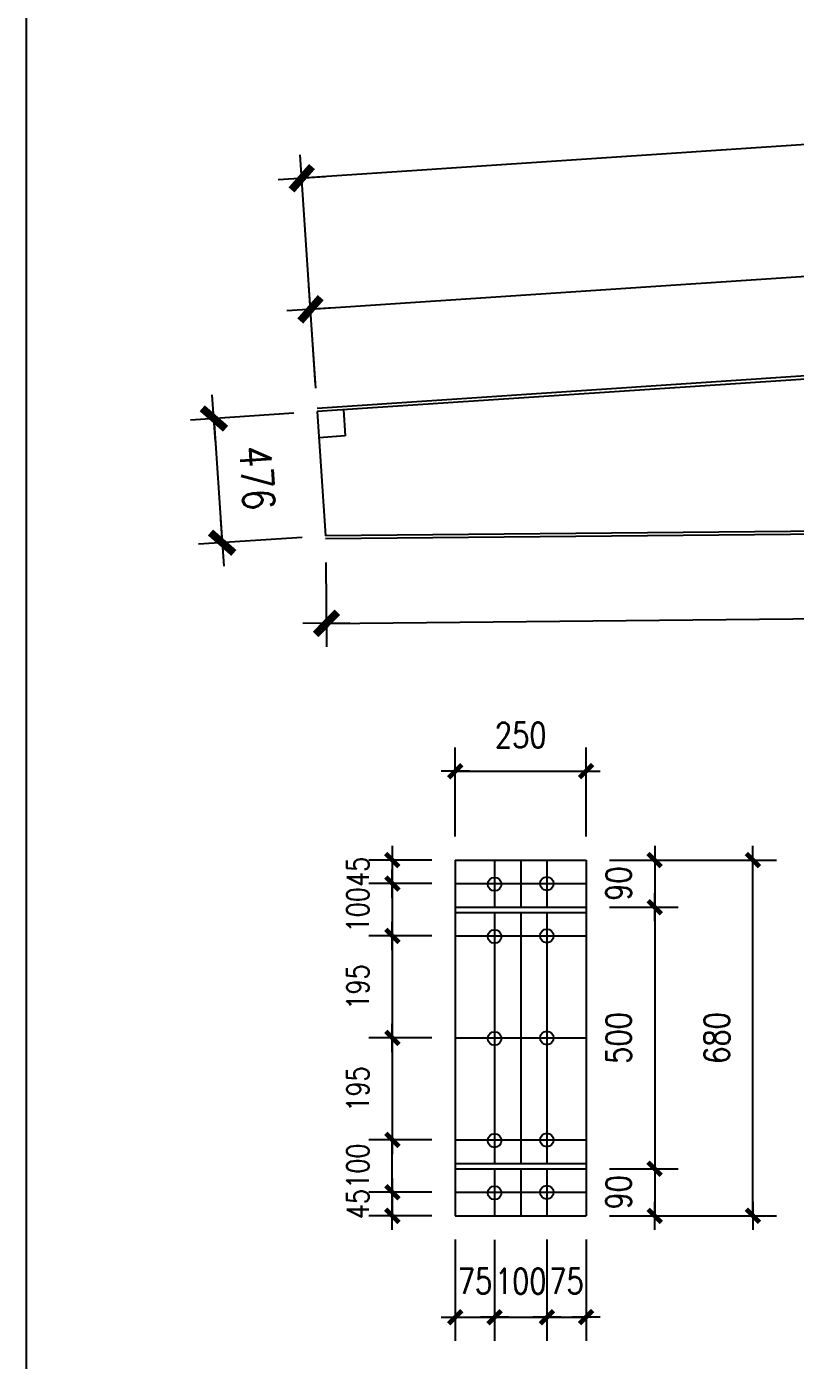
# Model space of a CAD drawing. Header units: millimetres. Extents: x 2451220 to 4527627, y -5186613 to -1639140.
# Drawn here: x 2500480 to 2503419, y -1795089 to -1789991 of the extents above; entities that cross this region are included whole.
import ezdxf

# ---------------------------------------------------------------- set-up
doc = ezdxf.new("R2010")
doc.units = ezdxf.units.MM
doc.header["$LTSCALE"] = 1000
doc.header["$PDMODE"] = 34
doc.styles.add('DIM_FONT', font='simplex.shx', dxfattribs={"width": 0.8, "bigfont": 'hztxt.shx'})
doc.dimstyles.new('WGH(1)', dxfattribs={"dimscale": 1.2, "dimtxt": 100, "dimasz": 0.5, "dimexe": 75, "dimexo": 75, "dimgap": 75, "dimtad": 1, "dimdec": 0, "dimzin": 0, "dimdsep": 46, "dimtxsty": 'DIM_FONT', "dimblk1": '_DIMX', "dimblk2": '_DIMX', "dimsah": 1, "dimcen": 0.09, "dimclrd": 3, "dimclre": 3, "dimclrt": 7, "dimadec": 0, "dimazin": 0, "dimtfac": 1, "dimtdec": 0, "dimtix": 1, "dimtmove": 2, "dimatfit": 3, "dimldrblk": '_DIMX', "dimfxl": 1, "dimtolj": 1, "dimtzin": 0, "dimarcsym": 0})
doc.dimstyles.new('WGH(2)', dxfattribs={"dimscale": 1.2, "dimtxt": 100, "dimasz": 0.5, "dimexe": 75, "dimexo": 75, "dimgap": 75, "dimtad": 1, "dimdec": 0, "dimlfac": 0.5, "dimzin": 0, "dimdsep": 46, "dimtxsty": 'DIM_FONT', "dimblk1": '_DIMX', "dimblk2": '_DIMX', "dimsah": 1, "dimcen": 0.09, "dimclrd": 3, "dimclre": 3, "dimclrt": 7, "dimadec": 0, "dimazin": 0, "dimtfac": 1, "dimtdec": 0, "dimtix": 1, "dimtmove": 2, "dimatfit": 3, "dimldrblk": '_DIMX', "dimfxl": 1, "dimtolj": 1, "dimtzin": 0, "dimarcsym": 0})

# ---------------------------------------------------------------- blocks, each defined once
blk = doc.blocks.new('_DIMX')
blk.add_line((-150, 0), (150, 0))
at = {"const_width": 50}
blk.add_lwpolyline([(-70, -70), (70, 70)], dxfattribs=at)
blk = doc.blocks.new('*D3058')
at = {"color": 3, "lineweight": -2}
for p, q in [((2501501.6, -1791468), (2501106.2, -1791494.4)), ((2501196, -1791489), (2501227.6, -1791962.7)), ((2501533.2, -1791943), (2501137.8, -1791969.3))]:
    blk.add_line(p, q, dxfattribs=at)
at = {"layer": 'Defpoints', "color": 0}
for p in [(2501591.4, -1791462.1), (2501227.6, -1791963.3), (2501623.1, -1791937)]:
    blk.add_point(p, dxfattribs=at)
at = {"color": 3, "lineweight": -2, "xscale": 0.6, "yscale": 0.6, "zscale": 0.6}
for p, rotation in [((2501196, -1791488.4), 93.8140748343463), ((2501227.6, -1791963.3), 273.8140748343463)]:
    blk.add_blockref('_DIMX', p, dxfattribs=dict(at, rotation=rotation))
at = {"color": 7, "insert": (2501361.5, -1791715.9), "char_height": 120, "attachment_point": 5, "rotation": 273.8141, "style": 'DIM_FONT'}
blk.add_mtext('\\A1;476', dxfattribs=at)
blk = doc.blocks.new('*D3059')
at = {"color": 3, "lineweight": -2}
for p, q in [((2507566.6, -1790973.5), (2507540.6, -1790582.7)), ((2501565.9, -1791071.2), (2507546, -1790672.5)), ((2501585.4, -1791372.3), (2501559.3, -1790981.4))]:
    blk.add_line(p, q, dxfattribs=at)
at = {"layer": 'Defpoints', "color": 0}
for p in [(2507546.6, -1790672.5), (2507572.6, -1791063.3), (2501591.4, -1791462.1)]:
    blk.add_point(p, dxfattribs=at)
at = {"color": 3, "lineweight": -2, "xscale": 0.6, "yscale": 0.6, "zscale": 0.6}
for p, rotation in [((2507546.6, -1790672.5), 3.814074834218407), ((2501565.3, -1791071.2), 183.8140748342184)]:
    blk.add_blockref('_DIMX', p, dxfattribs=dict(at, rotation=rotation))
at = {"color": 7, "insert": (2504546, -1790722.2), "char_height": 120, "attachment_point": 5, "rotation": 3.8141, "style": 'DIM_FONT'}
blk.add_mtext('\\A1;5995', dxfattribs=at)
blk = doc.blocks.new('*D3060')
at = {"color": 3, "lineweight": -2}
for p, q in [((2507865.2, -1790941.6), (2507806.5, -1790061.6)), ((2507811.9, -1790151.4), (2501532.5, -1790570)), ((2501584.6, -1791360.3), (2501525.9, -1790480.3))]:
    blk.add_line(p, q, dxfattribs=at)
at = {"layer": 'Defpoints', "color": 0}
for p in [(2501531.9, -1790570.1), (2507871.2, -1791031.4), (2501590.6, -1791450.1)]:
    blk.add_point(p, dxfattribs=at)
at = {"color": 3, "lineweight": -2, "xscale": 0.6, "yscale": 0.6, "zscale": 0.6}
for p, rotation in [((2507812.5, -1790151.4), 3.814074834279939), ((2501531.9, -1790570.1), 183.8140748342799)]:
    blk.add_blockref('_DIMX', p, dxfattribs=dict(at, rotation=rotation))
at = {"color": 7, "insert": (2504662.2, -1790211.1), "char_height": 120, "attachment_point": 5, "rotation": 3.8141, "style": 'DIM_FONT'}
blk.add_mtext('\\A1;6295', dxfattribs=at)
blk = doc.blocks.new('*D3061')
at = {"color": 3, "lineweight": -2}
for p, q in [((2507233.5, -1791985.3), (2507236.6, -1792307.8)), ((2501624, -1792039), (2501627.1, -1792361.5)), ((2501626.9, -1792271.5), (2507235.1, -1792217.8))]:
    blk.add_line(p, q, dxfattribs=at)
at = {"layer": 'Defpoints', "color": 0}
for p in [(2507232.6, -1791895.3), (2501623.2, -1791949), (2507235.7, -1792217.8)]:
    blk.add_point(p, dxfattribs=at)
at = {"color": 3, "lineweight": -2, "xscale": 0.6, "yscale": 0.6, "zscale": 0.6}
for p, rotation in [((2507235.7, -1792217.8), 0.5485000773671086), ((2501626.3, -1792271.5), 180.5485000773671)]:
    blk.add_blockref('_DIMX', p, dxfattribs=dict(at, rotation=rotation))
at = {"color": 7, "insert": (2504429.5, -1792094.7), "char_height": 120, "attachment_point": 5, "rotation": 0.5485, "style": 'DIM_FONT'}
blk.add_mtext('\\A1;5610', dxfattribs=at)
blk = doc.blocks.new('*D3072')
at = {"color": 3, "lineweight": -2}
for p, q in [((2502029, -1793176.4), (2501788.2, -1793176.4)), ((2501878.2, -1793176), (2501878.2, -1793175.7)), ((2501878.2, -1793176.4), (2501878.2, -1793266.4)), ((2502029, -1793266.4), (2501788.2, -1793266.4)), ((2501878.2, -1793266.7), (2501878.2, -1793267.1))]:
    blk.add_line(p, q, dxfattribs=at)
at = {"layer": 'Defpoints', "color": 0}
for p in [(2502119, -1793176.4), (2501878.2, -1793266.4), (2502119, -1793266.4)]:
    blk.add_point(p, dxfattribs=at)
at = {"color": 3, "lineweight": -2, "xscale": 0.36, "yscale": 0.36, "zscale": 0.36}
for p, rotation in [((2501878.2, -1793176.4), 270), ((2501878.2, -1793266.4), 90)]:
    blk.add_blockref('_DIMX', p, dxfattribs=dict(at, rotation=rotation))
at = {"color": 7, "insert": (2501746.2, -1793221.4), "char_height": 84, "attachment_point": 5, "rotation": 90, "style": 'DIM_FONT'}
blk.add_mtext('\\A1;45', dxfattribs=at)
blk = doc.blocks.new('*D3073')
at = {"color": 3, "lineweight": -2}
for p, q in [((2501939, -1793266.4), (2501788.2, -1793266.4)), ((2501878.2, -1793266), (2501878.2, -1793265.7)), ((2501878.2, -1793266.4), (2501878.2, -1793466.4)), ((2502029, -1793466.4), (2501788.2, -1793466.4)), ((2501878.2, -1793466.7), (2501878.2, -1793467.1))]:
    blk.add_line(p, q, dxfattribs=at)
at = {"layer": 'Defpoints', "color": 0}
for p in [(2502029, -1793266.4), (2501878.2, -1793466.4), (2502119, -1793466.4)]:
    blk.add_point(p, dxfattribs=at)
at = {"color": 3, "lineweight": -2, "xscale": 0.36, "yscale": 0.36, "zscale": 0.36}
for p, rotation in [((2501878.2, -1793266.4), 270), ((2501878.2, -1793466.4), 90)]:
    blk.add_blockref('_DIMX', p, dxfattribs=dict(at, rotation=rotation))
at = {"color": 7, "insert": (2501746.2, -1793366.4), "char_height": 84, "attachment_point": 5, "rotation": 90, "style": 'DIM_FONT'}
blk.add_mtext('\\A1;100', dxfattribs=at)
blk = doc.blocks.new('*D3074')
at = {"color": 3, "lineweight": -2}
for p, q in [((2502029, -1793466.4), (2501788.2, -1793466.4)), ((2501878.2, -1793466.7), (2501878.2, -1793856)), ((2502029, -1793856.4), (2501788.2, -1793856.4))]:
    blk.add_line(p, q, dxfattribs=at)
at = {"layer": 'Defpoints', "color": 0}
for p in [(2502119, -1793466.4), (2501878.2, -1793856.4), (2502119, -1793856.4)]:
    blk.add_point(p, dxfattribs=at)
at = {"color": 3, "lineweight": -2, "xscale": 0.36, "yscale": 0.36, "zscale": 0.36}
for p, rotation in [((2501878.2, -1793466.4), 90), ((2501878.2, -1793856.4), 270)]:
    blk.add_blockref('_DIMX', p, dxfattribs=dict(at, rotation=rotation))
at = {"color": 7, "insert": (2501746.2, -1793661.4), "char_height": 84, "attachment_point": 5, "rotation": 90, "style": 'DIM_FONT'}
blk.add_mtext('\\A1;195', dxfattribs=at)
blk = doc.blocks.new('*D3075')
at = {"color": 3, "lineweight": -2}
for p, q in [((2502029, -1794446.4), (2501788.2, -1794446.4)), ((2501878.2, -1794446), (2501878.2, -1794445.7)), ((2501878.2, -1794446.4), (2501878.2, -1794536.4)), ((2502029, -1794536.4), (2501788.2, -1794536.4)), ((2501878.2, -1794536.7), (2501878.2, -1794537.1))]:
    blk.add_line(p, q, dxfattribs=at)
at = {"layer": 'Defpoints', "color": 0}
for p in [(2502119, -1794446.4), (2501878.2, -1794536.4), (2502119, -1794536.4)]:
    blk.add_point(p, dxfattribs=at)
at = {"color": 3, "lineweight": -2, "xscale": 0.36, "yscale": 0.36, "zscale": 0.36}
for p, rotation in [((2501878.2, -1794446.4), 270), ((2501878.2, -1794536.4), 90)]:
    blk.add_blockref('_DIMX', p, dxfattribs=dict(at, rotation=rotation))
at = {"color": 7, "insert": (2501746.2, -1794491.4), "char_height": 84, "attachment_point": 5, "rotation": 90, "style": 'DIM_FONT'}
blk.add_mtext('\\A1;45', dxfattribs=at)
blk = doc.blocks.new('*D3076')
at = {"color": 3, "lineweight": -2}
for p, q in [((2502119, -1793086.4), (2502119, -1792746.6)), ((2502619, -1793086.4), (2502619, -1792746.6)), ((2502119.3, -1792836.6), (2502618.6, -1792836.6))]:
    blk.add_line(p, q, dxfattribs=at)
at = {"layer": 'Defpoints', "color": 0}
for p in [(2502619, -1792836.6), (2502119, -1793176.4), (2502619, -1793176.4)]:
    blk.add_point(p, dxfattribs=at)
at = {"color": 3, "lineweight": -2, "xscale": 0.36, "yscale": 0.36, "zscale": 0.36, "rotation": 180}
blk.add_blockref('_DIMX', (2502119, -1792836.6), dxfattribs=at)
at = {"color": 3, "lineweight": -2, "xscale": 0.36, "yscale": 0.36, "zscale": 0.36}
blk.add_blockref('_DIMX', (2502619, -1792836.6), dxfattribs=at)
at = {"color": 7, "insert": (2502369, -1792698.6), "char_height": 96, "attachment_point": 5, "style": 'DIM_FONT'}
blk.add_mtext('\\A1;250', dxfattribs=at)
blk = doc.blocks.new('*D998')
at = {"color": 3, "lineweight": -2}
for p, q in [((2502709, -1793176.4), (2502971.4, -1793176.4)), ((2502881.4, -1793176), (2502881.4, -1793175.7)), ((2502881.4, -1793176.4), (2502881.4, -1793356.4)), ((2502709, -1793356.4), (2502971.4, -1793356.4)), ((2502881.4, -1793356.7), (2502881.4, -1793357.1))]:
    blk.add_line(p, q, dxfattribs=at)
at = {"layer": 'Defpoints', "color": 0}
for p in [(2502619, -1793176.4), (2502619, -1793356.4), (2502881.4, -1793356.4)]:
    blk.add_point(p, dxfattribs=at)
at = {"color": 3, "lineweight": -2, "xscale": 0.36, "yscale": 0.36, "zscale": 0.36}
for p, rotation in [((2502881.4, -1793176.4), 270), ((2502881.4, -1793356.4), 90)]:
    blk.add_blockref('_DIMX', p, dxfattribs=dict(at, rotation=rotation))
at = {"color": 7, "insert": (2502743.4, -1793266.4), "char_height": 96, "attachment_point": 5, "rotation": 90, "style": 'DIM_FONT'}
blk.add_mtext('\\A1;90', dxfattribs=at)
blk = doc.blocks.new('*D3077')
at = {"color": 3, "lineweight": -2}
for p, q in [((2502709, -1793356.4), (2502971.4, -1793356.4)), ((2502881.4, -1793356.7), (2502881.4, -1794356)), ((2502709, -1794356.4), (2502971.4, -1794356.4))]:
    blk.add_line(p, q, dxfattribs=at)
at = {"layer": 'Defpoints', "color": 0}
for p in [(2502619, -1793356.4), (2502619, -1794356.4), (2502881.4, -1794356.4)]:
    blk.add_point(p, dxfattribs=at)
at = {"color": 3, "lineweight": -2, "xscale": 0.36, "yscale": 0.36, "zscale": 0.36}
for p, rotation in [((2502881.4, -1793356.4), 90), ((2502881.4, -1794356.4), 270)]:
    blk.add_blockref('_DIMX', p, dxfattribs=dict(at, rotation=rotation))
at = {"color": 7, "insert": (2502743.4, -1793856.4), "char_height": 96, "attachment_point": 5, "rotation": 90, "style": 'DIM_FONT'}
blk.add_mtext('\\A1;500', dxfattribs=at)
blk = doc.blocks.new('*D3078')
at = {"color": 3, "lineweight": -2}
for p, q in [((2502709, -1794356.4), (2502971.4, -1794356.4)), ((2502881.4, -1794356), (2502881.4, -1794355.7)), ((2502881.4, -1794356.4), (2502881.4, -1794536.4)), ((2502709, -1794536.4), (2502971.4, -1794536.4)), ((2502881.4, -1794536.7), (2502881.4, -1794537.1))]:
    blk.add_line(p, q, dxfattribs=at)
at = {"layer": 'Defpoints', "color": 0}
for p in [(2502619, -1794356.4), (2502619, -1794536.4), (2502881.4, -1794536.4)]:
    blk.add_point(p, dxfattribs=at)
at = {"color": 3, "lineweight": -2, "xscale": 0.36, "yscale": 0.36, "zscale": 0.36}
for p, rotation in [((2502881.4, -1794356.4), 270), ((2502881.4, -1794536.4), 90)]:
    blk.add_blockref('_DIMX', p, dxfattribs=dict(at, rotation=rotation))
at = {"color": 7, "insert": (2502743.4, -1794446.4), "char_height": 96, "attachment_point": 5, "rotation": 90, "style": 'DIM_FONT'}
blk.add_mtext('\\A1;90', dxfattribs=at)
blk = doc.blocks.new('*D3079')
at = {"color": 3, "lineweight": -2}
for p, q in [((2502709, -1793176.4), (2503347, -1793176.4)), ((2503257, -1794536), (2503257, -1793176.7)), ((2502709, -1794536.4), (2503347, -1794536.4))]:
    blk.add_line(p, q, dxfattribs=at)
at = {"layer": 'Defpoints', "color": 0}
for p in [(2502619, -1793176.4), (2503257, -1793176.4), (2502619, -1794536.4)]:
    blk.add_point(p, dxfattribs=at)
at = {"color": 3, "lineweight": -2, "xscale": 0.36, "yscale": 0.36, "zscale": 0.36}
for p, rotation in [((2503257, -1793176.4), 90), ((2503257, -1794536.4), 270)]:
    blk.add_blockref('_DIMX', p, dxfattribs=dict(at, rotation=rotation))
at = {"color": 7, "insert": (2503119, -1793856.4), "char_height": 96, "attachment_point": 5, "rotation": 90, "style": 'DIM_FONT'}
blk.add_mtext('\\A1;680', dxfattribs=at)
blk = doc.blocks.new('*D999')
at = {"color": 3, "lineweight": -2}
for p, q in [((2502119, -1794626.4), (2502119, -1795013.9)), ((2502269.2, -1794628.5), (2502269.2, -1795013.9)), ((2502118.6, -1794923.9), (2502118.3, -1794923.9)), ((2502119, -1794923.9), (2502269.2, -1794923.9)), ((2502269.6, -1794923.9), (2502269.9, -1794923.9))]:
    blk.add_line(p, q, dxfattribs=at)
at = {"layer": 'Defpoints', "color": 0}
for p in [(2502119, -1794536.4), (2502269.2, -1794538.5), (2502269.2, -1794923.9)]:
    blk.add_point(p, dxfattribs=at)
at = {"color": 3, "lineweight": -2, "xscale": 0.36, "yscale": 0.36, "zscale": 0.36}
blk.add_blockref('_DIMX', (2502119, -1794923.9), dxfattribs=at)
at = {"color": 3, "lineweight": -2, "xscale": 0.36, "yscale": 0.36, "zscale": 0.36, "rotation": 180}
blk.add_blockref('_DIMX', (2502269.2, -1794923.9), dxfattribs=at)
at = {"color": 7, "insert": (2502194.1, -1794785.9), "char_height": 96, "attachment_point": 5, "style": 'DIM_FONT'}
blk.add_mtext('\\A1;75', dxfattribs=at)
blk = doc.blocks.new('*D3080')
at = {"color": 3, "lineweight": -2}
for p, q in [((2502269.2, -1794628.5), (2502269.2, -1795013.9)), ((2502469, -1794626.4), (2502469, -1795013.9)), ((2502268.9, -1794923.9), (2502268.5, -1794923.9)), ((2502269.2, -1794923.9), (2502469, -1794923.9)), ((2502469.3, -1794923.9), (2502469.7, -1794923.9))]:
    blk.add_line(p, q, dxfattribs=at)
at = {"layer": 'Defpoints', "color": 0}
for p in [(2502269.2, -1794538.5), (2502469, -1794536.4), (2502469, -1794923.9)]:
    blk.add_point(p, dxfattribs=at)
at = {"color": 3, "lineweight": -2, "xscale": 0.36, "yscale": 0.36, "zscale": 0.36}
blk.add_blockref('_DIMX', (2502269.2, -1794923.9), dxfattribs=at)
at = {"color": 3, "lineweight": -2, "xscale": 0.36, "yscale": 0.36, "zscale": 0.36, "rotation": 180}
blk.add_blockref('_DIMX', (2502469, -1794923.9), dxfattribs=at)
at = {"color": 7, "insert": (2502369.1, -1794785.9), "char_height": 96, "attachment_point": 5, "style": 'DIM_FONT'}
blk.add_mtext('\\A1;100', dxfattribs=at)
blk = doc.blocks.new('*D3081')
at = {"color": 3, "lineweight": -2}
for p, q in [((2502469, -1794626.4), (2502469, -1795013.9)), ((2502619, -1794626.4), (2502619, -1795013.9)), ((2502468.6, -1794923.9), (2502468.3, -1794923.9)), ((2502469, -1794923.9), (2502619, -1794923.9)), ((2502619.3, -1794923.9), (2502619.7, -1794923.9))]:
    blk.add_line(p, q, dxfattribs=at)
at = {"layer": 'Defpoints', "color": 0}
for p in [(2502469, -1794536.4), (2502619, -1794536.4), (2502619, -1794923.9)]:
    blk.add_point(p, dxfattribs=at)
at = {"color": 3, "lineweight": -2, "xscale": 0.36, "yscale": 0.36, "zscale": 0.36}
blk.add_blockref('_DIMX', (2502469, -1794923.9), dxfattribs=at)
at = {"color": 3, "lineweight": -2, "xscale": 0.36, "yscale": 0.36, "zscale": 0.36, "rotation": 180}
blk.add_blockref('_DIMX', (2502619, -1794923.9), dxfattribs=at)
at = {"color": 7, "insert": (2502544, -1794785.9), "char_height": 96, "attachment_point": 5, "style": 'DIM_FONT'}
blk.add_mtext('\\A1;75', dxfattribs=at)
blk = doc.blocks.new('*D3082')
at = {"color": 3, "lineweight": -2}
for p, q in [((2502029, -1794246.4), (2501788.2, -1794246.4)), ((2501878.2, -1794246), (2501878.2, -1794245.7)), ((2501878.2, -1794446.4), (2501878.2, -1794246.4)), ((2501939, -1794446.4), (2501788.2, -1794446.4)), ((2501878.2, -1794446.7), (2501878.2, -1794447.1))]:
    blk.add_line(p, q, dxfattribs=at)
at = {"layer": 'Defpoints', "color": 0}
for p in [(2501878.2, -1794246.4), (2502119, -1794246.4), (2502029, -1794446.4)]:
    blk.add_point(p, dxfattribs=at)
at = {"color": 3, "lineweight": -2, "xscale": 0.36, "yscale": 0.36, "zscale": 0.36}
for p, rotation in [((2501878.2, -1794246.4), 270), ((2501878.2, -1794446.4), 90)]:
    blk.add_blockref('_DIMX', p, dxfattribs=dict(at, rotation=rotation))
at = {"color": 7, "insert": (2501746.2, -1794346.4), "char_height": 84, "attachment_point": 5, "rotation": 90, "style": 'DIM_FONT'}
blk.add_mtext('\\A1;100', dxfattribs=at)
blk = doc.blocks.new('*D1000')
at = {"color": 3, "lineweight": -2}
for p, q in [((2502029, -1793856.4), (2501788.2, -1793856.4)), ((2501878.2, -1793856.7), (2501878.2, -1794246)), ((2502029, -1794246.4), (2501788.2, -1794246.4))]:
    blk.add_line(p, q, dxfattribs=at)
at = {"layer": 'Defpoints', "color": 0}
for p in [(2502119, -1793856.4), (2501878.2, -1794246.4), (2502119, -1794246.4)]:
    blk.add_point(p, dxfattribs=at)
at = {"color": 3, "lineweight": -2, "xscale": 0.36, "yscale": 0.36, "zscale": 0.36}
for p, rotation in [((2501878.2, -1793856.4), 90), ((2501878.2, -1794246.4), 270)]:
    blk.add_blockref('_DIMX', p, dxfattribs=dict(at, rotation=rotation))
at = {"color": 7, "insert": (2501746.2, -1794051.4), "char_height": 84, "attachment_point": 5, "rotation": 90, "style": 'DIM_FONT'}
blk.add_mtext('\\A1;195', dxfattribs=at)

msp = doc.modelspace()

# ---------------------------------------------------------------- linework, layer by layer
for p, q in [((2507871.2, -1791031.4), (2501590.6, -1791450.1)), ((2507872, -1791043.4), (2501591.4, -1791462.1)), ((2501591.4, -1791462.1), (2501623.1, -1791937)), ((2501691.2, -1791455.4), (2501697.8, -1791555.2)), ((2501697.8, -1791555.2), (2501598, -1791561.8)), ((2507627, -1791879.5), (2501623.1, -1791937)), ((2507232.6, -1791895.3), (2501623.2, -1791949)), ((2502119, -1793176.4), (2502119, -1794536.4)), ((2502119, -1793176.4), (2502619, -1793176.4)), ((2502269.2, -1793178.5), (2502269.2, -1793358.5)), ((2502369, -1793176.4), (2502369, -1793356.4)), ((2502469, -1793176.4), (2502469, -1793356.4)), ((2502619, -1793176.4), (2502619, -1794536.4)), ((2502119, -1793266.4), (2502619, -1793266.4)), ((2502119, -1793356.4), (2502619, -1793356.4)), ((2502119, -1793376.4), (2502619, -1793376.4)), ((2502269.2, -1793378.5), (2502269.2, -1794338.5)), ((2502369, -1793376.4), (2502369, -1794336.4)), ((2502469, -1793376.4), (2502469, -1794336.4)), ((2502119, -1793466.4), (2502619, -1793466.4)), ((2502119, -1793856.4), (2502619, -1793856.4)), ((2502119, -1794246.4), (2502619, -1794246.4)), ((2502119, -1794336.4), (2502619, -1794336.4)), ((2502119, -1794356.4), (2502619, -1794356.4)), ((2502269.2, -1794358.5), (2502269.2, -1794538.5)), ((2502369, -1794356.4), (2502369, -1794536.4)), ((2502469, -1794356.4), (2502469, -1794536.4)), ((2502119, -1794446.4), (2502619, -1794446.4)), ((2502119, -1794536.4), (2502619, -1794536.4))]:
    msp.add_line(p, q)
msp.add_lwpolyline([(2500480.2, -1785986.7), (2516847.2, -1785986.7), (2516847.2, -1797731), (2500480.2, -1797731)], close=True)
for centre in [(2502269.2, -1793268.5), (2502469, -1793266.4), (2502269.2, -1793468.5), (2502469, -1793466.4), (2502269.2, -1793858.5), (2502469, -1793856.4), (2502469, -1794246.4), (2502269.2, -1794248.5), (2502269.2, -1794448.5), (2502469, -1794446.4)]:
    msp.add_circle(centre, 26)

# ---------------------------------------------------------------- dimensions: what is measured, and where the dimension line sits
for p1, p2, distance, picture, middle in [((2507871.2, -1791031.4), (2501590.6, -1791450.1), -882, '*D3060', (2504662.2, -1790211.1)), ((2501591.3887, -1791462.0577), (2507572.6303, -1791063.3083), 391.6958, '*D3059', (2504545.9764, -1790722.1869)), ((2501591.4, -1791462.1), (2501623.1, -1791937), -396.3, '*D3058', (2501361.5, -1791715.9)), ((2501623.2, -1791949), (2507232.6, -1791895.3), -322.5, '*D3061', (2504429.5, -1792094.7))]:
    dim = msp.add_aligned_dim(p1=p1, p2=p2, distance=distance, dimstyle='WGH(1)')
    dim.commit()
    dim.dimension.update_dxf_attribs({"geometry": picture, "text_midpoint": middle})
for base, p1, p2, picture, middle in [((2502619, -1792836.6), (2502119, -1793176.4), (2502619, -1793176.4), '*D3076', (2502369, -1792698.6)), ((2502269.2, -1794923.9), (2502119, -1794536.4), (2502269.2, -1794538.5), '*D999', (2502194.1, -1794785.9)), ((2502469, -1794923.9), (2502269.2, -1794538.5), (2502469, -1794536.4), '*D3080', (2502369.1, -1794785.9)), ((2502619, -1794923.9), (2502469, -1794536.4), (2502619, -1794536.4), '*D3081', (2502544, -1794785.9))]:
    dim = msp.add_linear_dim(base=base, p1=p1, p2=p2, dimstyle='WGH(2)', override={"dimtxt": 80, "dimasz": 0.3})
    dim.commit()
    dim.dimension.update_dxf_attribs({"geometry": picture, "text_midpoint": middle})
for base, p1, p2, angle, override, picture, middle in [((2501878.2, -1793266.4), (2502119, -1793176.4), (2502119, -1793266.4), 90, {"dimtxt": 70, "dimasz": 0.3}, '*D3072', (2501746.2, -1793221.4)), ((2502881.4, -1793356.4), (2502619, -1793176.4), (2502619, -1793356.4), 90, {"dimtxt": 80, "dimasz": 0.3}, '*D998', (2502743.4, -1793266.4)), ((2503257, -1793176.4), (2502619, -1794536.4), (2502619, -1793176.4), 90, {"dimtxt": 80, "dimasz": 0.3}, '*D3079', (2503119, -1793856.4)), ((2501878.2, -1793466.4), (2502029, -1793266.4), (2502119, -1793466.4), 90, {"dimtxt": 70, "dimasz": 0.3}, '*D3073', (2501746.2, -1793366.4)), ((2502881.4, -1794356.4), (2502619, -1793356.4), (2502619, -1794356.4), 90, {"dimtxt": 80, "dimasz": 0.3}, '*D3077', (2502743.4, -1793856.4)), ((2501878.2, -1793856.4), (2502119, -1793466.4), (2502119, -1793856.4), 90, {"dimtxt": 70, "dimasz": 0.3}, '*D3074', (2501746.2, -1793661.4)), ((2501878.2, -1794246.4), (2502119, -1793856.4), (2502119, -1794246.4), 90, {"dimtxt": 70, "dimasz": 0.3}, '*D1000', (2501746.2, -1794051.4)), ((2501878.2, -1794246.4), (2502029, -1794446.4), (2502119, -1794246.4), 270, {"dimtxt": 70, "dimasz": 0.3}, '*D3082', (2501746.2, -1794346.4)), ((2502881.4, -1794536.4), (2502619, -1794356.4), (2502619, -1794536.4), 90, {"dimtxt": 80, "dimasz": 0.3}, '*D3078', (2502743.4, -1794446.4)), ((2501878.2, -1794536.4), (2502119, -1794446.4), (2502119, -1794536.4), 90, {"dimtxt": 70, "dimasz": 0.3}, '*D3075', (2501746.2, -1794491.4))]:
    dim = msp.add_linear_dim(base=base, p1=p1, p2=p2, angle=angle, dimstyle='WGH(2)', override=override)
    dim.commit()
    dim.dimension.update_dxf_attribs({"geometry": picture, "text_midpoint": middle})

doc.saveas('drawing.dxf')
